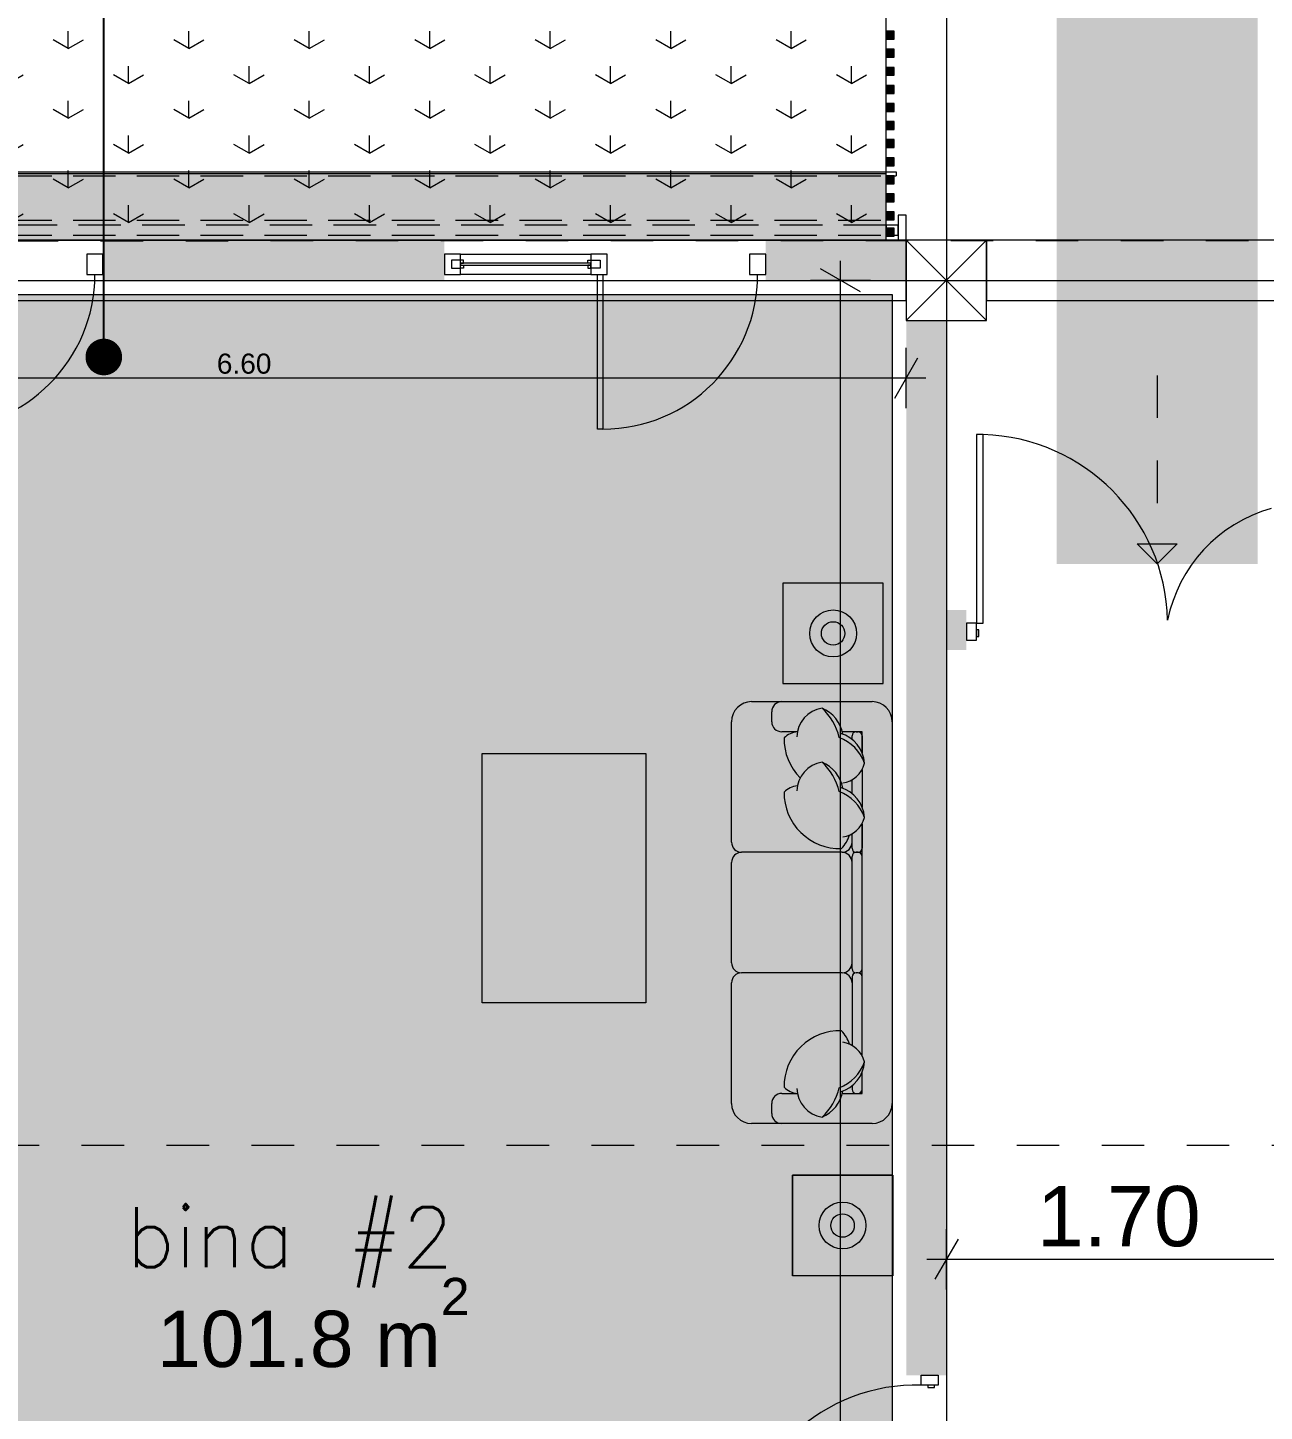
# Model space of a CAD drawing. Header units: millimetres. Extents: x 475616349 to 476941521, y 4620115302 to 4621446928.
# Drawn here: x 476520832 to 476526990, y 4620394034 to 4620400921 of the extents above; entities that cross this region are included whole.
import ezdxf

# ---------------------------------------------------------------- set-up
doc = ezdxf.new("R2010")
doc.units = ezdxf.units.MM
doc.header["$MEASUREMENT"] = 0
doc.linetypes.add('Dashed', pattern=[423.333333, 211.666667, -211.666667])
doc.linetypes.add('Hidden Line', pattern=[317.5, 211.666667, -105.833333])
for name, color, linetype, lineweight in [('2D Drafting - General_Pen_No__1_Pen_No__7', 7, 'Continuous', 0), ('2D Drafting - General_Pen_No__1_Pen_No__7_Pen_No__7', 7, 'Continuous', 0), ('2D Drafting - General_Pen_No__250_Pen_No__7_Pen_No__7', 7, 'Continuous', 0), ('2D Drafting - General_Pen_No__7_Pen_No__7_Pen_No__7', 7, 'Continuous', 0), ('Annotation - Text_Pen_No__7_Pen_No__142', 142, 'Continuous', 0), ('Doors_Pen_No__7_Pen_No__7', 7, 'Continuous', 0), ('Doors_Pen_No__7_Pen_No__7_Pen_No__7', 7, 'Continuous', 0), ('G-Anno-Nplt_Pen_No__142', 142, 'Continuous', 0), ('G-Anno-Nplt_Pen_No__151', 151, 'Continuous', 0), ('G-Anno-Nplt_Pen_No__4', 7, 'Continuous', 0), ('G-Anno-Nplt_Pen_No__7', 7, 'Continuous', 0), ('kar-panjara_Pen_No__7_Pen_No__7_Pen_No__7', 7, 'Continuous', 0), ('New_0_Pen_No__250_Pen_No__255', 255, 'Continuous', 0), ('New_0_Pen_No__250_Pen_No__7', 7, 'Continuous', 0), ('New_0_Pen_No__5', 5, 'Continuous', 0), ('New_0_Pen_No__7', 7, 'Continuous', 0), ('New_2D Drafting - General_Pen_No__250_Pen_No__7_Pen_No__112', 112, 'Continuous', 0), ('New_2D Drafting - General_Pen_No__250_Pen_No__7_Pen_No__4', 7, 'Continuous', 0), ('New_2D Drafting - General_Pen_No__2_Pen_No__250', 7, 'Continuous', 0), ('New_Car-Art_Pen_No__40', 40, 'Continuous', 0), ('New_Interior - Furniture _Pen_No__250', 7, 'Continuous', 0), ('New_Interior - Furniture _Pen_No__255', 255, 'Continuous', 0), ('New_shenobebi_Pen_No__1', 1, 'Continuous', 0), ('zoma_Pen_No__4', 7, 'Continuous', 0), ('zoma_Pen_No__5_Pen_No__5', 5, 'Continuous', 0)]:
    doc.layers.add(name, color=color, linetype=linetype, lineweight=lineweight)
doc.layers.add('New_2D Drafting - General_Pen_No__250_Pen_No__7_Pen_No__15', color=7, linetype='Continuous', lineweight=0, true_color=0xf8d731)
doc.layers.add('New_Car-Art', color=7, linetype='Continuous')
doc.layers.add('zoma', color=7, linetype='Continuous')
doc.styles.add('GENERATED_STYLE_1', font='arial.ttf')
doc.styles.add('GENERATED_STYLE_2', font='arial.ttf')
doc.dimstyles.new('GENERATED_STYLE__37', dxfattribs={"dimtxt": 300, "dimasz": 152, "dimexe": 0.18, "dimexo": 3, "dimgap": 0.09, "dimtad": 1, "dimtih": 1, "dimtoh": 1, "dimlfac": 0.001, "dimzin": 0, "dimdsep": 46, "dimtxsty": 'GENERATED_STYLE_2', "dimblk": 'ARROWHEAD_2', "dimblk1": 'ARROWHEAD_2', "dimblk2": 'ARROWHEAD_2', "dimcen": 0.09, "dimclrd": 7, "dimclre": 7, "dimclrt": 7, "dimadec": 0, "dimazin": 0, "dimtfac": 1, "dimtdec": 4, "dimtmove": 0, "dimatfit": 3, "dimfxl": 1, "dimtolj": 1, "dimtzin": 0, "dimarcsym": 0})
doc.dimstyles.new('GENERATED_STYLE__38', dxfattribs={"dimtxt": 300, "dimasz": 152, "dimexe": 0.18, "dimexo": 3, "dimgap": 0.09, "dimtad": 1, "dimlfac": 0.001, "dimzin": 0, "dimdsep": 46, "dimtxsty": 'GENERATED_STYLE_2', "dimblk": 'ARROWHEAD_2', "dimblk1": 'ARROWHEAD_2', "dimblk2": 'ARROWHEAD_2', "dimcen": 0.09, "dimclrd": 7, "dimclre": 7, "dimclrt": 7, "dimadec": 0, "dimazin": 0, "dimtfac": 1, "dimtdec": 4, "dimtmove": 0, "dimatfit": 3, "dimfxl": 1, "dimtolj": 1, "dimtzin": 0, "dimarcsym": 0})
doc.dimstyles.new('GENERATED_STYLE__41', dxfattribs={"dimtxt": 100, "dimasz": 152, "dimexe": 0.18, "dimexo": 3, "dimgap": 0.09, "dimtad": 1, "dimtih": 1, "dimtoh": 1, "dimlfac": 0.001, "dimzin": 0, "dimdsep": 46, "dimtxsty": 'GENERATED_STYLE_2', "dimblk": 'ARROWHEAD_2', "dimblk1": 'ARROWHEAD_2', "dimblk2": 'ARROWHEAD_2', "dimcen": 0.09, "dimclrd": 7, "dimclre": 7, "dimclrt": 7, "dimadec": 0, "dimazin": 0, "dimtfac": 1, "dimtdec": 4, "dimtmove": 0, "dimatfit": 3, "dimfxl": 1, "dimtolj": 1, "dimtzin": 0, "dimarcsym": 0})
doc.dimstyles.new('GENERATED_STYLE__43', dxfattribs={"dimtxt": 100, "dimasz": 152, "dimexe": 0.18, "dimexo": 3, "dimgap": 0.09, "dimtad": 1, "dimlfac": 0.001, "dimzin": 0, "dimdsep": 46, "dimtxsty": 'GENERATED_STYLE_2', "dimblk": 'ARROWHEAD_2', "dimblk1": 'ARROWHEAD_2', "dimblk2": 'ARROWHEAD_2', "dimcen": 0.09, "dimclrd": 7, "dimclre": 7, "dimclrt": 7, "dimadec": 0, "dimazin": 0, "dimtfac": 1, "dimtdec": 4, "dimtmove": 0, "dimatfit": 3, "dimfxl": 1, "dimtolj": 1, "dimtzin": 0, "dimarcsym": 0})
doc.dimstyles.new('GENERATED_STYLE__47', dxfattribs={"dimtxt": 0.18, "dimasz": 364.8, "dimexe": 0.18, "dimexo": 0.0625, "dimgap": 0.09, "dimtad": 0, "dimtih": 1, "dimtoh": 1, "dimdec": 4, "dimzin": 0, "dimdsep": 46, "dimcen": 0.09, "dimadec": 0, "dimazin": 0, "dimtfac": 1, "dimtdec": 4, "dimtmove": 0, "dimatfit": 3, "dimldrblk": 'ARROWHEAD_11', "dimfxl": 1, "dimtolj": 1, "dimtzin": 0, "dimarcsym": 0})

# ---------------------------------------------------------------- blocks, each defined once
blk = doc.blocks.new('Line_55', base_point=(476526456.5, 4620399190.1))
at = {"layer": 'New_Car-Art_Pen_No__40', "linetype": 'Continuous', "lineweight": 0}
blk.add_hatch(color=40, dxfattribs=at).paths.add_polyline_path([(476526456.5, 4620398252.1), (476526556.5, 4620398352.1), (476526356.5, 4620398352.1)])
at = {"layer": 'New_Car-Art_Pen_No__40', "color": 40, "linetype": 'Dashed', "lineweight": 0}
blk.add_line((476526456.5, 4620399190.1), (476526456.5, 4620398352.1), dxfattribs=at)
at = {"layer": 'New_Car-Art_Pen_No__40', "color": 40, "linetype": 'Continuous', "lineweight": 0}
for p, q in [((476526456.5, 4620398252.1), (476526356.5, 4620398352.1)), ((476526356.5, 4620398352.1), (476526556.5, 4620398352.1)), ((476526456.5, 4620398252.1), (476526556.5, 4620398352.1))]:
    blk.add_line(p, q, dxfattribs=at)
blk = doc.blocks.new('*D1879', base_point=(476577134.1, 4620325125.7))
at = {"layer": 'zoma_Pen_No__4', "color": 7, "linetype": 'Continuous', "lineweight": 0, "transparency": 16777216}
for p, q in [((476531424.7, 4620394365.7), (476531224.7, 4620394481.2)), ((476531324.7, 4620394423.5), (476531324.7, 4620394521.3)), ((476531474.7, 4620394423.5), (476531174.7, 4620394423.5)), ((476531324.7, 4620392863.5), (476531324.7, 4620394423.5)), ((476531224.7, 4620392921.2), (476531424.7, 4620392805.7)), ((476531474.7, 4620392863.5), (476531174.7, 4620392863.5)), ((476531324.7, 4620392765.7), (476531324.7, 4620392863.5))]:
    blk.add_line(p, q, dxfattribs=at)
at = {"layer": 'zoma_Pen_No__4', "color": 7, "lineweight": 0, "transparency": 16777216, "insert": (476531264.7, 4620393244.4), "char_height": 300, "attachment_point": 7, "rotation": 90, "style": 'GENERATED_STYLE_2'}
blk.add_mtext('\\A1;{\\pql;\\fArial CYR|b0|i0|c204|p34;1.56}', dxfattribs=at)
blk = doc.blocks.new('ARROWHEAD_2')
at = {"color": 0, "linetype": 'Continuous', "lineweight": 0}
for p, q in [((-0.378, -0.655), (0.378, 0.655)), ((0, 0), (-1, 0))]:
    blk.add_line(p, q, dxfattribs=at)
blk = doc.blocks.new('*D1895', base_point=(476577134.1, 4620325125.7))
at = {"layer": 'zoma_Pen_No__4', "color": 7, "linetype": 'Continuous', "lineweight": 0, "transparency": 16777216}
for p, q in [((476525407.1, 4620394641), (476525407.1, 4620394941)), ((476527106.3, 4620394641), (476527106.3, 4620394941)), ((476525464.9, 4620394891), (476525349.4, 4620394691)), ((476527048.6, 4620394691), (476527164.1, 4620394891)), ((476525309.3, 4620394791), (476525407.1, 4620394791)), ((476525407.1, 4620394791), (476527106.3, 4620394791)), ((476527106.3, 4620394791), (476527204.1, 4620394791))]:
    blk.add_line(p, q, dxfattribs=at)
at = {"layer": 'zoma_Pen_No__4', "color": 7, "lineweight": 0, "transparency": 16777216, "insert": (476525857.6, 4620394851), "char_height": 300, "attachment_point": 7, "style": 'GENERATED_STYLE_2'}
blk.add_mtext('\\A1;{\\pql;\\fArial CYR|b0|i0|c204|p34;1.70}', dxfattribs=at)
blk = doc.blocks.new('*D1915', base_point=(476577134.1, 4620325125.7))
at = {"layer": 'zoma_Pen_No__4', "color": 7, "linetype": 'Continuous', "lineweight": 0, "transparency": 16777216}
for p, q in [((476524879.7, 4620399663.5), (476524879.7, 4620399761.3)), ((476524979.7, 4620399605.7), (476524779.7, 4620399721.2)), ((476525029.7, 4620399663.5), (476524729.7, 4620399663.5)), ((476524879.7, 4620384663.3), (476524879.7, 4620399663.5)), ((476524779.7, 4620384721), (476524979.7, 4620384605.6)), ((476525029.7, 4620384663.3), (476524729.7, 4620384663.3)), ((476524879.7, 4620384565.5), (476524879.7, 4620384663.3))]:
    blk.add_line(p, q, dxfattribs=at)
at = {"layer": 'zoma_Pen_No__4', "color": 7, "lineweight": 0, "transparency": 16777216, "insert": (476524859.7, 4620391992.4), "char_height": 100, "attachment_point": 7, "rotation": 90, "style": 'GENERATED_STYLE_2'}
blk.add_mtext('\\A1;{\\pql;\\fArial CYR|b0|i0|c204|p34;15.00}', dxfattribs=at)
blk = doc.blocks.new('*D1916', base_point=(476577134.1, 4620325125.7))
at = {"layer": 'zoma_Pen_No__4', "color": 7, "linetype": 'Continuous', "lineweight": 0, "transparency": 16777216}
for p, q in [((476518664.9, 4620399277.5), (476518549.4, 4620399077.5)), ((476518607.1, 4620399027.5), (476518607.1, 4620399327.5)), ((476525149.4, 4620399077.5), (476525264.9, 4620399277.5)), ((476525207.1, 4620399027.5), (476525207.1, 4620399327.5)), ((476518509.3, 4620399177.5), (476518607.1, 4620399177.5)), ((476518607.1, 4620399177.5), (476525207.1, 4620399177.5)), ((476525207.1, 4620399177.5), (476525304.9, 4620399177.5))]:
    blk.add_line(p, q, dxfattribs=at)
at = {"layer": 'zoma_Pen_No__4', "color": 7, "lineweight": 0, "transparency": 16777216, "insert": (476521774.1, 4620399197.5), "char_height": 100, "attachment_point": 7, "style": 'GENERATED_STYLE_2'}
blk.add_mtext('\\A1;{\\pql;\\fArial CYR|b0|i0|c204|p34;6.60}', dxfattribs=at)
blk = doc.blocks.new('ARROWHEAD_11')
at = {"color": 0, "linetype": 'Continuous', "lineweight": 0}
blk.add_line((0, 0), (-1, 0), dxfattribs=at)
at = {"color": 0, "linetype": 'Continuous', "lineweight": 0, "const_width": 0.25, "flags": 128}
blk.add_lwpolyline([(-0.125, 0, 1), (0.125, 0, 1)], format="xyb", close=True, dxfattribs=at)

msp = doc.modelspace()

# ---------------------------------------------------------------- hatches: boundary and pattern name
at = {"layer": '2D Drafting - General_Pen_No__250_Pen_No__7_Pen_No__7', "linetype": 'Continuous', "lineweight": 0}
for points in [[(476522907.133, 4620399663.476), (476521207.133, 4620399663.476), (476521207.133, 4620399863.476), (476522907.133, 4620399863.476)], [(476525207.131, 4620399663.476), (476524507.133, 4620399663.476), (476524507.133, 4620399863.476), (476525207.131, 4620399863.476)], [(476525407.131, 4620399463.476), (476525407.131, 4620394213.476), (476525207.131, 4620394213.476), (476525207.131, 4620399463.476)], [(476525507.045, 4620397823.103), (476525407.131, 4620397823.103), (476525407.131, 4620398023.103), (476525507.045, 4620398023.103)]]:
    msp.add_hatch(color=7, dxfattribs=at).paths.add_polyline_path(points)
at = {"layer": 'G-Anno-Nplt_Pen_No__151', "linetype": 'Continuous', "lineweight": 0, "true_color": 0x1f2f3f}
msp.add_hatch(color=169, dxfattribs=at).paths.add_polyline_path([(476524907.131, 4620392092.458), (476525407.131, 4620392092.458), (476525407.131, 4620390495.552), (476525337.131, 4620390495.552), (476525337.131, 4620389533.476), (476525137.92, 4620389533.476), (476525137.92, 4620388993.476), (476525337.131, 4620388993.476), (476525337.131, 4620384733.473), (476521736.954, 4620384733.473), (476521736.954, 4620383133.625), (476519077.131, 4620383133.625), (476519077.131, 4620383483.448), (476518677.131, 4620383483.448), (476518677.131, 4620388993.476), (476518777.13, 4620388993.476), (476518777.13, 4620389533.476), (476518677.131, 4620389533.476), (476518677.131, 4620390829.039), (476518607.131, 4620390829.039), (476518607.131, 4620392563.476), (476518677.131, 4620392563.476), (476518707.131, 4620392563.476), (476518707.131, 4620392793.476), (476519077.131, 4620392793.476), (476519077.131, 4620393623.664), (476518677.131, 4620393623.664), (476518677.131, 4620399393.476), (476518777.13, 4620399393.476), (476518777.13, 4620399593.476), (476525137.13, 4620399593.476), (476525137.13, 4620392733.476), (476524837.131, 4620392733.476), (476524837.131, 4620392397.28), (476524907.131, 4620392397.28)])
at = {"layer": 'New_0_Pen_No__250_Pen_No__255', "linetype": 'Continuous', "lineweight": 0}
for points in [[(476525147.427, 4620400903.772), (476525107.131, 4620400903.772), (476525107.131, 4620400864.119), (476525147.427, 4620400864.119)], [(476525147.427, 4620400813.772), (476525107.131, 4620400813.772), (476525107.131, 4620400774.119), (476525147.427, 4620400774.119)], [(476525147.427, 4620400723.772), (476525107.131, 4620400723.772), (476525107.131, 4620400684.119), (476525147.427, 4620400684.119)], [(476525147.427, 4620400633.772), (476525107.131, 4620400633.772), (476525107.131, 4620400594.119), (476525147.427, 4620400594.119)], [(476525147.427, 4620400543.772), (476525107.131, 4620400543.772), (476525107.131, 4620400504.119), (476525147.427, 4620400504.119)], [(476525147.427, 4620400453.772), (476525107.131, 4620400453.772), (476525107.131, 4620400414.119), (476525147.427, 4620400414.119)], [(476525147.427, 4620400363.772), (476525107.131, 4620400363.772), (476525107.131, 4620400324.119), (476525147.427, 4620400324.119)], [(476525147.427, 4620400273.772), (476525107.131, 4620400273.772), (476525107.131, 4620400234.119), (476525147.427, 4620400234.119)], [(476525147.427, 4620400183.772), (476525107.131, 4620400183.772), (476525107.131, 4620400144.119), (476525147.427, 4620400144.119)], [(476525147.427, 4620400093.772), (476525107.131, 4620400093.772), (476525107.131, 4620400054.119), (476525147.427, 4620400054.119)], [(476525147.427, 4620400003.772), (476525107.131, 4620400003.772), (476525107.131, 4620399964.119), (476525147.427, 4620399964.119)], [(476525147.427, 4620399923.129), (476525107.131, 4620399923.129), (476525107.131, 4620399883.475), (476525147.427, 4620399883.475)]]:
    msp.add_hatch(color=255, dxfattribs=at).paths.add_polyline_path(points)
at = {"layer": 'New_2D Drafting - General_Pen_No__250_Pen_No__7_Pen_No__112', "linetype": 'Continuous', "lineweight": 0}
h = msp.add_hatch(dxfattribs=at)
h.set_pattern_fill('GRASS', color=112, style=0, pattern_type=2)
h.set_pattern_definition([(90, (476577134.1, 4620325125.74), (-600, 0), [86.6025, -259.8076]), (90, (476577434.1, 4620325298.95), (-600, 0), [86.6025, -259.8076]), (30, (476577134.1, 4620325125.74), (-300, 519.6152), [86.6025, -259.8076]), (30, (476577134.1, 4620325472.15), (-300, 519.6152), [86.6025, -259.8076]), (150, (476577134.1, 4620325125.74), (300, 519.6152), [86.6025, -259.8076]), (150, (476577134.1, 4620325472.15), (300, 519.6152), [86.6025, -259.8076])])
h.paths.add_polyline_path([(476518527.279, 4620399863.476), (476525107.131, 4620399863.476), (476525107.131, 4620402463.476), (476518527.279, 4620402463.476)])
at = {"layer": 'New_2D Drafting - General_Pen_No__250_Pen_No__7_Pen_No__15', "linetype": 'Continuous', "lineweight": 0, "true_color": 0x7c6b18}
msp.add_hatch(color=46, dxfattribs=at).paths.add_polyline_path([(476491806.738, 4620405217.052), (476491806.738, 4620404217.052), (476510232.4, 4620404217.052), (476510232.4, 4620398252.138), (476511232.4, 4620398252.138), (476511232.4, 4620404217.052), (476525956.471, 4620404217.052), (476525956.471, 4620398252.138), (476526956.471, 4620398252.138), (476526956.471, 4620402717.052), (476526956.471, 4620405217.052)])
at = {"layer": 'New_Interior - Furniture _Pen_No__255', "linetype": 'Continuous', "lineweight": 0}
msp.add_hatch(color=255, dxfattribs=at).paths.add_polyline_path([(476518518.131, 4620399863.476), (476525106.883, 4620399863.476), (476525106.883, 4620400193.825), (476518518.131, 4620400193.825)])

# ---------------------------------------------------------------- linework, layer by layer
at = {"layer": '2D Drafting - General_Pen_No__1_Pen_No__7', "color": 7, "linetype": 'Continuous', "lineweight": 0}
for p, q in [((476525607.131, 4620399463.476), (476525207.131, 4620399863.476)), ((476525207.131, 4620399463.476), (476525607.131, 4620399863.476))]:
    msp.add_line(p, q, dxfattribs=at)
at = {"layer": '2D Drafting - General_Pen_No__1_Pen_No__7', "color": 7, "linetype": 'Continuous', "lineweight": 0, "flags": 128}
for points in [[(476518707.131, 4620399563.476), (476525207.131, 4620399563.476), (476525207.131, 4620399863.476), (476518707.131, 4620399863.476)], [(476525207.131, 4620399463.476), (476525607.131, 4620399463.476), (476525607.131, 4620399863.476), (476525207.131, 4620399863.476)], [(476525607.131, 4620399563.476), (476532107.131, 4620399563.476), (476532107.131, 4620399863.476), (476525607.131, 4620399863.476)]]:
    msp.add_lwpolyline(points, close=True, dxfattribs=at)
at = {"layer": '2D Drafting - General_Pen_No__1_Pen_No__7_Pen_No__7', "color": 7, "linetype": 'Continuous', "lineweight": 0}
msp.add_arc((476525256.099, 4620393271.198), 893.239, 88.396194, 178.396194, dxfattribs=at)
at = {"layer": '2D Drafting - General_Pen_No__7_Pen_No__7_Pen_No__7', "color": 7, "linetype": 'Continuous', "lineweight": 0, "flags": 128}
msp.add_lwpolyline([(476522987.133, 4620399793.298), (476523637.133, 4620399793.269), (476523637.128, 4620399693.33), (476522987.128, 4620399693.359)], close=True, dxfattribs=at)
at = {"layer": '2D Drafting - General_Pen_No__7_Pen_No__7_Pen_No__7', "color": 7, "linetype": 'Continuous', "lineweight": 0}
for centre in [(476520396.822, 4620399693.258), (476523696.817, 4620399693.317)]:
    msp.add_arc(centre, 770.311, 269.9974687, 359.994289, dxfattribs=at)
at = {"layer": 'Doors_Pen_No__7_Pen_No__7', "color": 7, "linetype": 'Continuous', "lineweight": 0, "flags": 128}
for points in [[(476525557.436, 4620397957.77), (476525590.769, 4620397957.77), (476525590.769, 4620398895.659), (476525557.436, 4620398895.659)], [(476525507.047, 4620397873.103), (476525557.436, 4620397873.103), (476525557.436, 4620397957.77), (476525507.047, 4620397957.77)], [(476525557.436, 4620397891.103), (476525568.547, 4620397891.103), (476525568.547, 4620397924.437), (476525557.436, 4620397924.437)]]:
    msp.add_lwpolyline(points, close=True, dxfattribs=at)
at = {"layer": 'Doors_Pen_No__7_Pen_No__7', "color": 7, "linetype": 'Continuous', "lineweight": 0}
msp.add_arc((476527220.132, 4620397828.81), 725.892, 105.6922567, 168.6096077, dxfattribs=at)
at = {"layer": 'Doors_Pen_No__7_Pen_No__7_Pen_No__7', "color": 7, "linetype": 'Continuous', "lineweight": 0, "flags": 128}
for points in [[(476523670.15, 4620399693.318), (476523696.817, 4620399693.317), (476523696.783, 4620398923.006), (476523670.116, 4620398923.007)], [(476525365.766, 4620394213.476), (476525365.766, 4620394164.087), (476525281.099, 4620394164.087), (476525281.099, 4620394213.476)], [(476525347.766, 4620394152.976), (476525347.766, 4620394164.087), (476525314.433, 4620394164.087), (476525314.433, 4620394152.976)]]:
    msp.add_lwpolyline(points, close=True, dxfattribs=at)
at = {"layer": 'G-Anno-Nplt_Pen_No__4', "color": 7, "linetype": 'Continuous', "lineweight": 0, "flags": 128}
msp.add_lwpolyline([(476518677.131, 4620393623.664), (476518677.131, 4620399393.476), (476518777.13, 4620399393.476), (476518777.13, 4620399593.476), (476525137.13, 4620399593.476), (476525137.13, 4620392733.476)], dxfattribs=at)
at = {"layer": 'G-Anno-Nplt_Pen_No__7', "color": 7, "linetype": 'Continuous', "lineweight": 0}
msp.add_arc((476525562.199, 4620397949.48), 946.61, 1.3733964, 88.2704205, dxfattribs=at)
at = {"layer": 'kar-panjara_Pen_No__7_Pen_No__7_Pen_No__7', "color": 7, "linetype": 'Continuous', "lineweight": 0, "flags": 128}
for points in [[(476521207.137, 4620399793.19), (476521127.137, 4620399793.194), (476521127.133, 4620399693.194), (476521207.133, 4620399693.19)], [(476522987.133, 4620399793.298), (476522907.133, 4620399793.302), (476522907.128, 4620399693.302), (476522987.128, 4620399693.298)], [(476522942.129, 4620399723.361), (476522987.129, 4620399723.359), (476522987.13, 4620399738.359), (476522987.131, 4620399748.359), (476523002.131, 4620399748.358), (476523002.131, 4620399763.358), (476522942.131, 4620399763.361)], [(476523682.129, 4620399723.328), (476523637.129, 4620399723.33), (476523637.13, 4620399738.33), (476523637.131, 4620399748.33), (476523622.131, 4620399748.331), (476523622.131, 4620399763.331), (476523682.131, 4620399763.328)], [(476523717.133, 4620399793.327), (476523637.133, 4620399793.33), (476523637.128, 4620399693.33), (476523717.128, 4620399693.327)], [(476524507.133, 4620399793.249), (476524427.133, 4620399793.253), (476524427.128, 4620399693.253), (476524507.128, 4620399693.249)], [(476523002.129, 4620399723.358), (476522987.129, 4620399723.359), (476522987.13, 4620399738.359), (476523002.13, 4620399738.358)], [(476522987.13, 4620399738.359), (476523637.13, 4620399738.33), (476523637.131, 4620399748.33), (476522987.131, 4620399748.359)], [(476523622.129, 4620399723.331), (476523637.129, 4620399723.33), (476523637.13, 4620399738.33), (476523622.13, 4620399738.331)]]:
    msp.add_lwpolyline(points, close=True, dxfattribs=at)
at = {"layer": 'New_0_Pen_No__250_Pen_No__7', "color": 7, "linetype": 'Continuous', "lineweight": 0, "flags": 128}
for points in [[(476525147.427, 4620400903.772), (476525107.131, 4620400903.772), (476525107.131, 4620400864.119), (476525147.427, 4620400864.119)], [(476525147.427, 4620400813.772), (476525107.131, 4620400813.772), (476525107.131, 4620400774.119), (476525147.427, 4620400774.119)], [(476525147.427, 4620400723.772), (476525107.131, 4620400723.772), (476525107.131, 4620400684.119), (476525147.427, 4620400684.119)], [(476525147.427, 4620400633.772), (476525107.131, 4620400633.772), (476525107.131, 4620400594.119), (476525147.427, 4620400594.119)], [(476525147.427, 4620400543.772), (476525107.131, 4620400543.772), (476525107.131, 4620400504.119), (476525147.427, 4620400504.119)], [(476525147.427, 4620400453.772), (476525107.131, 4620400453.772), (476525107.131, 4620400414.119), (476525147.427, 4620400414.119)], [(476525147.427, 4620400363.772), (476525107.131, 4620400363.772), (476525107.131, 4620400324.119), (476525147.427, 4620400324.119)], [(476525147.427, 4620400273.772), (476525107.131, 4620400273.772), (476525107.131, 4620400234.119), (476525147.427, 4620400234.119)], [(476525147.427, 4620400183.772), (476525107.131, 4620400183.772), (476525107.131, 4620400144.119), (476525147.427, 4620400144.119)], [(476525147.427, 4620400093.772), (476525107.131, 4620400093.772), (476525107.131, 4620400054.119), (476525147.427, 4620400054.119)], [(476525147.427, 4620400003.772), (476525107.131, 4620400003.772), (476525107.131, 4620399964.119), (476525147.427, 4620399964.119)], [(476525147.427, 4620399923.129), (476525107.131, 4620399923.129), (476525107.131, 4620399883.475), (476525147.427, 4620399883.475)]]:
    msp.add_lwpolyline(points, close=True, dxfattribs=at)
at = {"layer": 'New_0_Pen_No__5', "color": 5, "linetype": 'Dashed', "lineweight": 0}
msp.add_lwpolyline([(476540319.517, 4620379828.279), (476517736.94, 4620379869.614), (476517737.701, 4620377898.138), (476443850.929, 4620377847.19), (476443885.171, 4620375389.541), (476416915.887, 4620375370.601), (476416915.604, 4620393128.722), (476435839.851, 4620399837.31), (476483942.245, 4620399855.884), (476540368.663, 4620399863.476)], close=True, dxfattribs=at)
at = {"layer": 'New_0_Pen_No__7', "color": 7, "linetype": 'Continuous', "lineweight": 0}
for p, q in [((476525092.855, 4620398155.94), (476524592.855, 4620398155.94)), ((476524592.855, 4620398155.94), (476524592.855, 4620397655.94)), ((476525092.855, 4620397655.94), (476525092.855, 4620398155.94)), ((476524592.855, 4620397655.94), (476525092.855, 4620397655.94)), ((476524437.13, 4620397566.356), (476525037.13, 4620397566.356)), ((476524537.13, 4620397466.356), (476524537.13, 4620397516.356)), ((476524337.13, 4620396866.356), (476524337.13, 4620397466.356)), ((476525137.13, 4620397466.356), (476525137.13, 4620395566.356)), ((476524664.599, 4620397416.356), (476524587.13, 4620397416.356)), ((476524987.13, 4620397416.356), (476524888.868, 4620397416.356)), ((476524937.13, 4620397378.2), (476524937.13, 4620397396.356)), ((476524957.13, 4620397416.356), (476524967.13, 4620397416.356)), ((476524987.13, 4620397311.17), (476524987.13, 4620397416.356)), ((476524987.13, 4620397396.356), (476524987.13, 4620397311.17)), ((476524987.13, 4620397227.988), (476524987.13, 4620397041.822)), ((476524937.13, 4620397108.852), (476524937.13, 4620397177.641)), ((476524987.13, 4620395804.724), (476524987.13, 4620396958.64)), ((476524987.13, 4620396958.64), (476524987.13, 4620396836.356)), ((476524937.13, 4620396836.356), (476524937.13, 4620396908.293)), ((476524887.13, 4620396816.356), (476524387.13, 4620396816.356)), ((476524957.13, 4620396816.356), (476524967.13, 4620396816.356)), ((476524967.13, 4620396816.356), (476524957.13, 4620396816.356)), ((476524337.13, 4620396266.356), (476524337.13, 4620396766.356)), ((476524937.13, 4620396236.356), (476524937.13, 4620396796.356)), ((476524887.13, 4620396216.356), (476524387.13, 4620396216.356)), ((476524937.13, 4620396196.356), (476524937.13, 4620395855.071)), ((476524967.13, 4620396216.356), (476524957.13, 4620396216.356)), ((476524967.13, 4620396216.356), (476524957.13, 4620396216.356)), ((476524337.13, 4620395566.356), (476524337.13, 4620396166.356)), ((476524987.13, 4620395616.356), (476524987.13, 4620395721.542)), ((476524987.13, 4620395636.356), (476524987.13, 4620395721.542)), ((476524937.13, 4620395654.512), (476524937.13, 4620395636.356)), ((476524537.13, 4620395516.356), (476524537.13, 4620395566.356)), ((476524587.13, 4620395616.356), (476524664.599, 4620395616.356)), ((476524888.868, 4620395616.356), (476524987.13, 4620395616.356)), ((476524957.13, 4620395616.356), (476524967.13, 4620395616.356)), ((476525037.13, 4620395466.356), (476524437.13, 4620395466.356)), ((476525139.848, 4620395208.631), (476524639.848, 4620395208.631)), ((476524639.848, 4620395208.631), (476524639.848, 4620394708.631))]:
    msp.add_line(p, q, dxfattribs=at)
for points in [[(476523095.735, 4620397307.63), (476523909.482, 4620397307.63), (476523909.482, 4620396066.925), (476523095.735, 4620396066.925)], [(476524639.848, 4620395208.631), (476525139.848, 4620395208.631), (476525139.848, 4620394708.631), (476524639.848, 4620394708.631)]]:
    msp.add_lwpolyline(points, close=True, dxfattribs=at)
for centre, radius in [((476524842.855, 4620397905.94), 116.667), ((476524842.855, 4620397905.94), 58.333), ((476524889.848, 4620394958.631), 116.667), ((476524889.848, 4620394958.631), 58.333)]:
    msp.add_circle(centre, radius, dxfattribs=at)
for centre, radius, start, end in [((476524437.13, 4620397466.356), 100, 90, 180), ((476524587.13, 4620397516.356), 50, 90, 180), ((476525037.13, 4620397466.356), 100, 0, 90), ((476524812.202, 4620397385.827), 150.728, 99.3928456, 177.9328278), ((476524717.578, 4620397372.055), 176.927, 10.6386668, 66.6848493), ((476524588.663, 4620397319.223), 293.149, 13.6491609, 47.2632291), ((476524587.13, 4620397466.356), 50, 180, 270), ((476524876.667, 4620397382.723), 278.124, 179.4210676, 224.7117329), ((476524677.022, 4620397303.963), 113.183, 96.2902505, 133.8883997), ((476524792.327, 4620397182.963), 220.903, 20.2593802, 68.4317468), ((476524829.83, 4620397245.998), 170.267, 4.533178, 72.7286375), ((476524957.13, 4620397396.356), 20, 90, 180), ((476524967.13, 4620397396.356), 20, 0, 90), ((476524812.202, 4620397116.479), 150.728, 99.3928458, 177.932828), ((476524717.578, 4620397102.707), 176.927, 10.6386669, 66.6848493), ((476524588.663, 4620397049.875), 293.149, 13.6491607, 47.263229), ((476524873.094, 4620397291.238), 130.403, 277.7680215, 345.8936057), ((476524677.022, 4620397034.615), 113.183, 96.2902505, 133.8883997), ((476524876.667, 4620397113.375), 278.124, 179.4210675, 271.7149849), ((476524792.327, 4620396913.615), 220.903, 20.2593804, 68.4317471), ((476524829.83, 4620396976.65), 170.267, 4.5331781, 72.7286377), ((476524873.094, 4620397021.89), 130.403, 277.7680213, 345.893606), ((476524387.13, 4620396866.356), 50, 180, 270), ((476524769.624, 4620396948.724), 161.732, 315.5055259, 343.2207213), ((476524887.13, 4620396866.356), 50, 270, 0), ((476524387.13, 4620396766.356), 50, 90, 180), ((476524887.13, 4620396766.356), 50, 0, 90), ((476524957.13, 4620396836.356), 20, 180, 270), ((476524957.13, 4620396796.356), 20, 90, 180), ((476524967.13, 4620396836.356), 20, 270, 0), ((476524967.13, 4620396796.356), 20, 0, 90), ((476524387.13, 4620396266.356), 50, 180, 270), ((476524887.13, 4620396266.356), 50, 270, 0), ((476524387.13, 4620396166.356), 50, 90, 180), ((476524887.13, 4620396166.356), 50, 0, 90), ((476524957.13, 4620396236.356), 20, 180, 270), ((476524957.13, 4620396196.356), 20, 90, 180), ((476524967.13, 4620396236.356), 20, 270, 0), ((476524967.13, 4620396196.356), 20, 0, 90), ((476524876.667, 4620395649.989), 278.124, 88.2850156, 180.5789328), ((476524769.624, 4620395814.64), 161.732, 16.779279, 44.4944745), ((476524873.094, 4620395741.475), 130.403, 14.1063946, 82.2319792), ((476524792.327, 4620395849.749), 220.903, 291.5682535, 339.7406203), ((476524829.83, 4620395786.714), 170.267, 287.271363, 355.4668225), ((476524677.022, 4620395728.749), 113.183, 226.1116003, 263.7097497), ((476524812.202, 4620395646.885), 150.728, 182.0671727, 260.6071548), ((476524588.663, 4620395713.49), 293.149, 312.7367714, 346.3508397), ((476524717.578, 4620395660.657), 176.927, 293.3151512, 349.3613337), ((476524957.13, 4620395636.356), 20, 180, 270), ((476524967.13, 4620395636.356), 20, 270, 0), ((476524437.13, 4620395566.356), 100, 180, 270), ((476524587.13, 4620395566.356), 50, 90, 180), ((476525037.13, 4620395566.356), 100, 270, 0), ((476524587.13, 4620395516.356), 50, 180, 270)]:
    msp.add_arc(centre, radius, start, end, dxfattribs=at)
at = {"layer": 'New_2D Drafting - General_Pen_No__250_Pen_No__7_Pen_No__4', "color": 7, "linetype": 'Continuous', "lineweight": 0, "flags": 128}
msp.add_lwpolyline([(476518527.279, 4620399863.476), (476525107.131, 4620399863.476), (476525107.131, 4620402463.476), (476518527.279, 4620402463.476)], close=True, dxfattribs=at)
at = {"layer": 'New_Interior - Furniture _Pen_No__250', "color": 7, "linetype": 'Continuous', "lineweight": 0}
for p, q in [((476518468.131, 4620400203.825), (476525156.883, 4620400203.825)), ((476525106.883, 4620400183.825), (476525156.883, 4620400183.825)), ((476525156.883, 4620400203.825), (476525156.883, 4620400183.825)), ((476525206.883, 4620399988.476), (476525166.883, 4620399988.476)), ((476525166.883, 4620399988.476), (476525166.883, 4620399863.476)), ((476525206.883, 4620399863.476), (476525206.883, 4620399988.476)), ((476525166.883, 4620399938.476), (476525106.883, 4620399938.476)), ((476525106.883, 4620399938.476), (476525106.883, 4620399888.476)), ((476525166.883, 4620399888.476), (476525166.883, 4620399938.476)), ((476525106.883, 4620399888.476), (476525166.883, 4620399888.476)), ((476525166.883, 4620399863.476), (476525206.883, 4620399863.476))]:
    msp.add_line(p, q, dxfattribs=at)
at = {"layer": 'New_Interior - Furniture _Pen_No__250', "color": 7, "linetype": 'Hidden Line', "lineweight": 0}
for p, q in [((476518518.131, 4620400183.825), (476525106.883, 4620400183.825)), ((476518518.131, 4620399963.476), (476525106.883, 4620399963.476)), ((476525106.883, 4620399938.476), (476518518.131, 4620399938.476)), ((476525106.883, 4620399888.476), (476525106.883, 4620399938.476)), ((476518518.131, 4620399888.476), (476525106.883, 4620399888.476))]:
    msp.add_line(p, q, dxfattribs=at)
at = {"layer": 'New_Interior - Furniture _Pen_No__250', "color": 7, "linetype": 'Continuous', "lineweight": 0}
msp.add_lwpolyline([(476518518.131, 4620399863.476), (476525106.883, 4620399863.476), (476525106.883, 4620400193.825), (476518518.131, 4620400193.825)], close=True, dxfattribs=at)
at = {"layer": 'New_shenobebi_Pen_No__1', "color": 1, "linetype": 'Dashed', "lineweight": 0}
msp.add_lwpolyline([(476493160.331, 4620395359.178), (476544233.545, 4620395359.178)], dxfattribs=at)
at = {"layer": 'zoma_Pen_No__5_Pen_No__5', "color": 5, "linetype": 'Continuous', "lineweight": 0}
for p, q in [((476525407.131, 4620403989.287), (476525407.131, 4620380413.92)), ((476493726.58, 4620399663.476), (476543612.961, 4620399663.476)), ((476493726.58, 4620399663.476), (476543612.961, 4620399663.476))]:
    msp.add_line(p, q, dxfattribs=at)

# ---------------------------------------------------------------- block references
at = {"layer": 'New_Car-Art', "color": 40, "linetype": 'Dashed', "lineweight": 0}
msp.add_blockref('Line_55', (476526456.471, 4620399190.063), dxfattribs=at)

# ---------------------------------------------------------------- texts
at = {"layer": 'Annotation - Text_Pen_No__7_Pen_No__142', "color": 142, "linetype": 'Continuous', "lineweight": 0, "insert": (476522137.928, 4620395050.804), "char_height": 300, "attachment_point": 2}
msp.add_mtext('\\A1;{\\pqc;\\Ftxt.shx;bina #\\Ftxt.shx;2}', dxfattribs=at)
at = {"layer": 'G-Anno-Nplt_Pen_No__142', "color": 142, "lineweight": 0, "insert": (476521476.124, 4620394250.503), "char_height": 280, "attachment_point": 7, "style": 'GENERATED_STYLE_1'}
msp.add_mtext('{\\fArial|b0|i0|c0|p34;101.8 m{\\H0.66x;\\S2^  ;}}', dxfattribs=at)

# ---------------------------------------------------------------- dimensions: what is measured, and where the dimension line sits
at = {"layer": 'zoma', "color": 7, "linetype": 'Continuous', "lineweight": 0}
for base, p1, p2, dimstyle, picture, middle in [((476524879.707, 4620399663.476), (476525407.032, 4620384663.293), (476525207.131, 4620399663.476), 'GENERATED_STYLE__43', '*D1915', (476524809.707, 4620392160.414)), ((476531324.653, 4620394423.476), (476504907.131, 4620392863.476), (476504707.131, 4620394423.476), 'GENERATED_STYLE__38', '*D1879', (476531114.653, 4620393634.037))]:
    dim = msp.add_linear_dim(base=base, p1=p1, p2=p2, angle=90, dimstyle=dimstyle, dxfattribs=at)
    dim.commit()
    dim.dimension.update_dxf_attribs({"geometry": picture, "text_midpoint": middle, "dimtype": 160, "text_rotation": 90})
for base, p1, p2, dimstyle, picture, middle in [((476525207.131, 4620399177.486), (476518607.131, 4620399463.476), (476525207.131, 4620399463.476), 'GENERATED_STYLE__41', '*D1916', (476521903.984, 4620399247.486)), ((476527106.341, 4620394790.969), (476525407.131, 4620394213.476), (476527106.341, 4620394423.487), 'GENERATED_STYLE__37', '*D1895', (476526247.296, 4620395000.969))]:
    dim = msp.add_linear_dim(base=base, p1=p1, p2=p2, dimstyle=dimstyle, dxfattribs=at)
    dim.commit()
    dim.dimension.update_dxf_attribs({"geometry": picture, "text_midpoint": middle, "dimtype": 160})

# ---------------------------------------------------------------- leaders
at = {"layer": 'New_2D Drafting - General_Pen_No__2_Pen_No__250', "color": 7, "linetype": 'Continuous', "lineweight": 0, "annotation_type": 0, "has_hookline": 1, "hookline_direction": 0, "text_width": 1933.333}
msp.add_leader([(476521211.301, 4620399281.897), (476521211.301, 4620406836.883), (476522311.211, 4620406836.883)], dimstyle='GENERATED_STYLE__47', dxfattribs=at)

doc.saveas('drawing.dxf')
